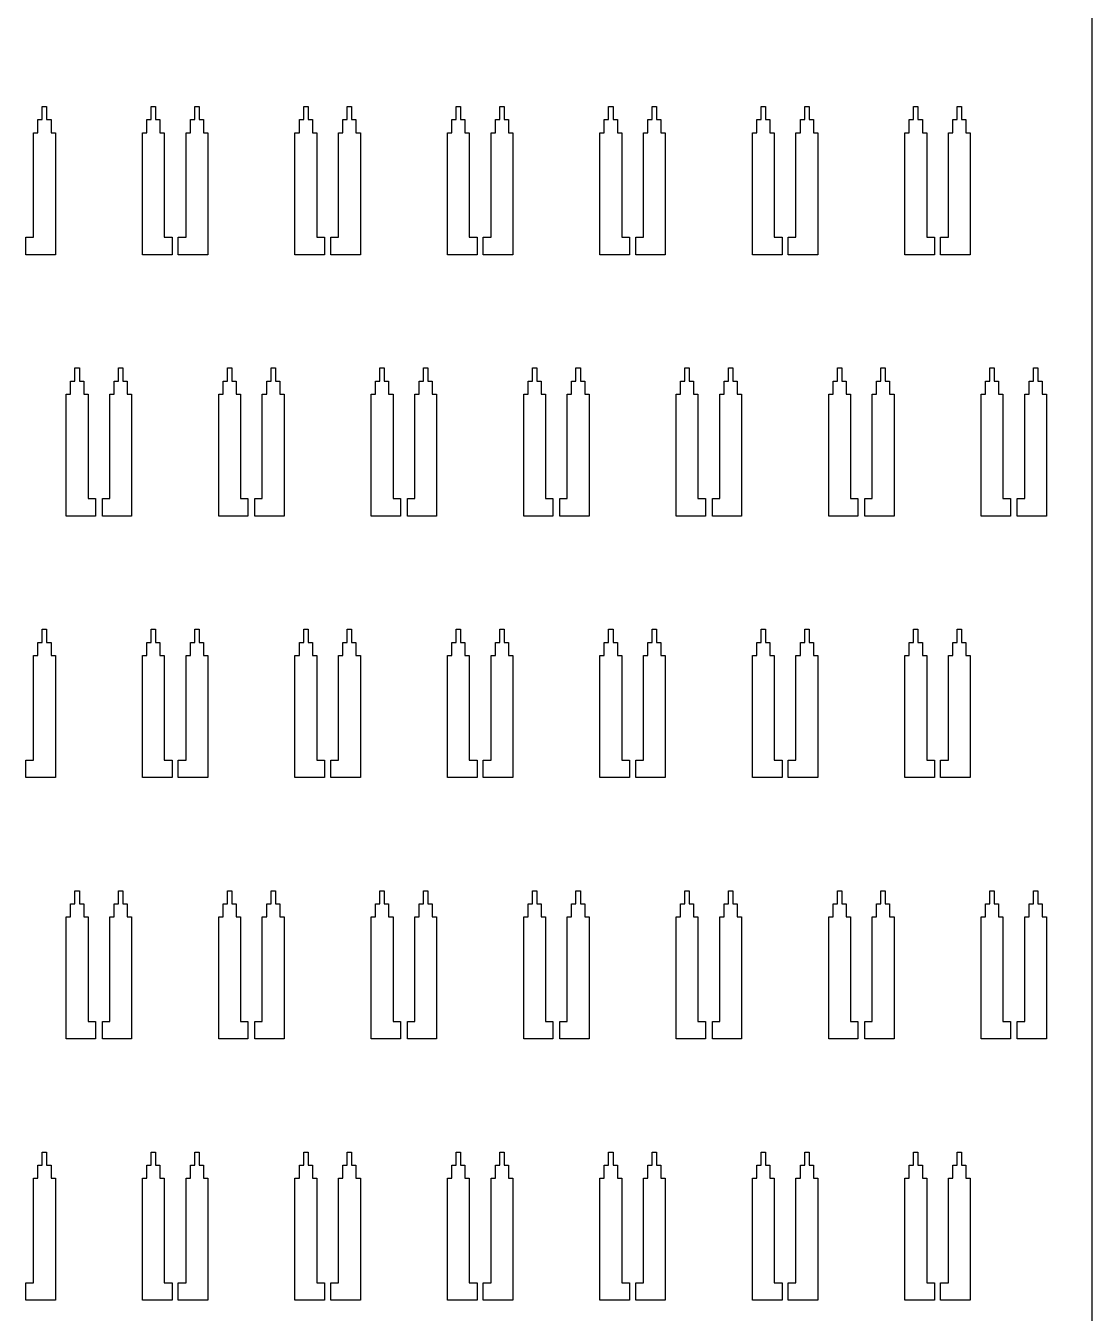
# Model space of a CAD drawing. Extents: x -38350 to 38650, y -35000 to 36000.
# Drawn here: x -19244.8 to -19000, y -23757 to -23461.5 of the extents above; entities that cross this region are included whole.
import ezdxf

# ---------------------------------------------------------------- set-up
doc = ezdxf.new("R2010")
doc.units = 0
doc.header["$MEASUREMENT"] = 0

msp = doc.modelspace()

# ---------------------------------------------------------------- linework, layer by layer
for p, q in [((-19000, -30000), (-19000, -17900)), ((-19241, -23483), (-19241, -23480)), ((-19241, -23480), (-19240, -23480)), ((-19240, -23480), (-19240, -23483)), ((-19216, -23483), (-19216, -23480)), ((-19216, -23480), (-19215, -23480)), ((-19215, -23480), (-19215, -23483)), ((-19206, -23483), (-19206, -23480)), ((-19206, -23480), (-19205, -23480)), ((-19205, -23480), (-19205, -23483)), ((-19181, -23483), (-19181, -23480)), ((-19181, -23480), (-19180, -23480)), ((-19180, -23480), (-19180, -23483)), ((-19171, -23483), (-19171, -23480)), ((-19171, -23480), (-19170, -23480)), ((-19170, -23480), (-19170, -23483)), ((-19146, -23483), (-19146, -23480)), ((-19146, -23480), (-19145, -23480)), ((-19145, -23480), (-19145, -23483)), ((-19136, -23483), (-19136, -23480)), ((-19136, -23480), (-19135, -23480)), ((-19135, -23480), (-19135, -23483)), ((-19111, -23483), (-19111, -23480)), ((-19111, -23480), (-19110, -23480)), ((-19110, -23480), (-19110, -23483)), ((-19101, -23483), (-19101, -23480)), ((-19101, -23480), (-19100, -23480)), ((-19100, -23480), (-19100, -23483)), ((-19076, -23483), (-19076, -23480)), ((-19076, -23480), (-19075, -23480)), ((-19075, -23480), (-19075, -23483)), ((-19066, -23483), (-19066, -23480)), ((-19066, -23480), (-19065, -23480)), ((-19065, -23480), (-19065, -23483)), ((-19041, -23483), (-19041, -23480)), ((-19041, -23480), (-19040, -23480)), ((-19040, -23480), (-19040, -23483)), ((-19031, -23483), (-19031, -23480)), ((-19031, -23480), (-19030, -23480)), ((-19030, -23480), (-19030, -23483)), ((-19242, -23486), (-19242, -23483)), ((-19242, -23483), (-19241, -23483)), ((-19240, -23483), (-19239, -23483)), ((-19239, -23483), (-19239, -23486)), ((-19217, -23486), (-19217, -23483)), ((-19217, -23483), (-19216, -23483)), ((-19215, -23483), (-19214, -23483)), ((-19214, -23483), (-19214, -23486)), ((-19207, -23486), (-19207, -23483)), ((-19207, -23483), (-19206, -23483)), ((-19205, -23483), (-19204, -23483)), ((-19204, -23483), (-19204, -23486)), ((-19182, -23486), (-19182, -23483)), ((-19182, -23483), (-19181, -23483)), ((-19180, -23483), (-19179, -23483)), ((-19179, -23483), (-19179, -23486)), ((-19172, -23486), (-19172, -23483)), ((-19172, -23483), (-19171, -23483)), ((-19170, -23483), (-19169, -23483)), ((-19169, -23483), (-19169, -23486)), ((-19147, -23486), (-19147, -23483)), ((-19147, -23483), (-19146, -23483)), ((-19145, -23483), (-19144, -23483)), ((-19144, -23483), (-19144, -23486)), ((-19137, -23486), (-19137, -23483)), ((-19137, -23483), (-19136, -23483)), ((-19135, -23483), (-19134, -23483)), ((-19134, -23483), (-19134, -23486)), ((-19112, -23486), (-19112, -23483)), ((-19112, -23483), (-19111, -23483)), ((-19110, -23483), (-19109, -23483)), ((-19109, -23483), (-19109, -23486)), ((-19102, -23486), (-19102, -23483)), ((-19102, -23483), (-19101, -23483)), ((-19100, -23483), (-19099, -23483)), ((-19099, -23483), (-19099, -23486)), ((-19077, -23486), (-19077, -23483)), ((-19077, -23483), (-19076, -23483)), ((-19075, -23483), (-19074, -23483)), ((-19074, -23483), (-19074, -23486)), ((-19067, -23486), (-19067, -23483)), ((-19067, -23483), (-19066, -23483)), ((-19065, -23483), (-19064, -23483)), ((-19064, -23483), (-19064, -23486)), ((-19042, -23486), (-19042, -23483)), ((-19042, -23483), (-19041, -23483)), ((-19040, -23483), (-19039, -23483)), ((-19039, -23483), (-19039, -23486)), ((-19032, -23486), (-19032, -23483)), ((-19032, -23483), (-19031, -23483)), ((-19030, -23483), (-19029, -23483)), ((-19029, -23483), (-19029, -23486)), ((-19243, -23510), (-19243, -23486)), ((-19243, -23486), (-19242, -23486)), ((-19239, -23486), (-19238, -23486)), ((-19238, -23486), (-19238, -23514)), ((-19218, -23514), (-19218, -23486)), ((-19218, -23486), (-19217, -23486)), ((-19214, -23486), (-19213, -23486)), ((-19213, -23486), (-19213, -23510)), ((-19208, -23510), (-19208, -23486)), ((-19208, -23486), (-19207, -23486)), ((-19204, -23486), (-19203, -23486)), ((-19203, -23486), (-19203, -23514)), ((-19183, -23514), (-19183, -23486)), ((-19183, -23486), (-19182, -23486)), ((-19179, -23486), (-19178, -23486)), ((-19178, -23486), (-19178, -23510)), ((-19173, -23510), (-19173, -23486)), ((-19173, -23486), (-19172, -23486)), ((-19169, -23486), (-19168, -23486)), ((-19168, -23486), (-19168, -23514)), ((-19148, -23514), (-19148, -23486)), ((-19148, -23486), (-19147, -23486)), ((-19144, -23486), (-19143, -23486)), ((-19143, -23486), (-19143, -23510)), ((-19138, -23510), (-19138, -23486)), ((-19138, -23486), (-19137, -23486)), ((-19134, -23486), (-19133, -23486)), ((-19133, -23486), (-19133, -23514)), ((-19113, -23514), (-19113, -23486)), ((-19113, -23486), (-19112, -23486)), ((-19109, -23486), (-19108, -23486)), ((-19108, -23486), (-19108, -23510)), ((-19103, -23510), (-19103, -23486)), ((-19103, -23486), (-19102, -23486)), ((-19099, -23486), (-19098, -23486)), ((-19098, -23486), (-19098, -23514)), ((-19078, -23514), (-19078, -23486)), ((-19078, -23486), (-19077, -23486)), ((-19074, -23486), (-19073, -23486)), ((-19073, -23486), (-19073, -23510)), ((-19068, -23510), (-19068, -23486)), ((-19068, -23486), (-19067, -23486)), ((-19064, -23486), (-19063, -23486)), ((-19063, -23486), (-19063, -23514)), ((-19043, -23514), (-19043, -23486)), ((-19043, -23486), (-19042, -23486)), ((-19039, -23486), (-19038, -23486)), ((-19038, -23486), (-19038, -23510)), ((-19033, -23510), (-19033, -23486)), ((-19033, -23486), (-19032, -23486)), ((-19029, -23486), (-19028, -23486)), ((-19028, -23486), (-19028, -23514)), ((-19244.8, -23514), (-19244.8, -23510)), ((-19244.8, -23510), (-19243, -23510)), ((-19213, -23510), (-19211.2, -23510)), ((-19211.2, -23510), (-19211.2, -23514)), ((-19209.8, -23514), (-19209.8, -23510)), ((-19209.8, -23510), (-19208, -23510)), ((-19178, -23510), (-19176.2, -23510)), ((-19176.2, -23510), (-19176.2, -23514)), ((-19174.8, -23514), (-19174.8, -23510)), ((-19174.8, -23510), (-19173, -23510)), ((-19143, -23510), (-19141.2, -23510)), ((-19141.2, -23510), (-19141.2, -23514)), ((-19139.8, -23514), (-19139.8, -23510)), ((-19139.8, -23510), (-19138, -23510)), ((-19108, -23510), (-19106.2, -23510)), ((-19106.2, -23510), (-19106.2, -23514)), ((-19104.8, -23514), (-19104.8, -23510)), ((-19104.8, -23510), (-19103, -23510)), ((-19073, -23510), (-19071.2, -23510)), ((-19071.2, -23510), (-19071.2, -23514)), ((-19069.8, -23514), (-19069.8, -23510)), ((-19069.8, -23510), (-19068, -23510)), ((-19038, -23510), (-19036.2, -23510)), ((-19036.2, -23510), (-19036.2, -23514)), ((-19034.8, -23514), (-19034.8, -23510)), ((-19034.8, -23510), (-19033, -23510)), ((-19238, -23514), (-19244.8, -23514)), ((-19211.2, -23514), (-19218, -23514)), ((-19203, -23514), (-19209.8, -23514)), ((-19176.2, -23514), (-19183, -23514)), ((-19168, -23514), (-19174.8, -23514)), ((-19141.2, -23514), (-19148, -23514)), ((-19133, -23514), (-19139.8, -23514)), ((-19106.2, -23514), (-19113, -23514)), ((-19098, -23514), (-19104.8, -23514)), ((-19071.2, -23514), (-19078, -23514)), ((-19063, -23514), (-19069.8, -23514)), ((-19036.2, -23514), (-19043, -23514)), ((-19028, -23514), (-19034.8, -23514)), ((-19233.5, -23543), (-19233.5, -23540)), ((-19233.5, -23540), (-19232.5, -23540)), ((-19232.5, -23540), (-19232.5, -23543)), ((-19223.5, -23543), (-19223.5, -23540)), ((-19223.5, -23540), (-19222.5, -23540)), ((-19222.5, -23540), (-19222.5, -23543)), ((-19198.5, -23543), (-19198.5, -23540)), ((-19198.5, -23540), (-19197.5, -23540)), ((-19197.5, -23540), (-19197.5, -23543)), ((-19188.5, -23543), (-19188.5, -23540)), ((-19188.5, -23540), (-19187.5, -23540)), ((-19187.5, -23540), (-19187.5, -23543)), ((-19163.5, -23543), (-19163.5, -23540)), ((-19163.5, -23540), (-19162.5, -23540)), ((-19162.5, -23540), (-19162.5, -23543)), ((-19153.5, -23543), (-19153.5, -23540)), ((-19153.5, -23540), (-19152.5, -23540)), ((-19152.5, -23540), (-19152.5, -23543)), ((-19128.5, -23543), (-19128.5, -23540)), ((-19128.5, -23540), (-19127.5, -23540)), ((-19127.5, -23540), (-19127.5, -23543)), ((-19118.5, -23543), (-19118.5, -23540)), ((-19118.5, -23540), (-19117.5, -23540)), ((-19117.5, -23540), (-19117.5, -23543)), ((-19093.5, -23543), (-19093.5, -23540)), ((-19093.5, -23540), (-19092.5, -23540)), ((-19092.5, -23540), (-19092.5, -23543)), ((-19083.5, -23543), (-19083.5, -23540)), ((-19083.5, -23540), (-19082.5, -23540)), ((-19082.5, -23540), (-19082.5, -23543)), ((-19058.5, -23543), (-19058.5, -23540)), ((-19058.5, -23540), (-19057.5, -23540)), ((-19057.5, -23540), (-19057.5, -23543)), ((-19048.5, -23543), (-19048.5, -23540)), ((-19048.5, -23540), (-19047.5, -23540)), ((-19047.5, -23540), (-19047.5, -23543)), ((-19023.5, -23543), (-19023.5, -23540)), ((-19023.5, -23540), (-19022.5, -23540)), ((-19022.5, -23540), (-19022.5, -23543)), ((-19013.5, -23543), (-19013.5, -23540)), ((-19013.5, -23540), (-19012.5, -23540)), ((-19012.5, -23540), (-19012.5, -23543)), ((-19234.5, -23546), (-19234.5, -23543)), ((-19234.5, -23543), (-19233.5, -23543)), ((-19232.5, -23543), (-19231.5, -23543)), ((-19231.5, -23543), (-19231.5, -23546)), ((-19224.5, -23546), (-19224.5, -23543)), ((-19224.5, -23543), (-19223.5, -23543)), ((-19222.5, -23543), (-19221.5, -23543)), ((-19221.5, -23543), (-19221.5, -23546)), ((-19199.5, -23546), (-19199.5, -23543)), ((-19199.5, -23543), (-19198.5, -23543)), ((-19197.5, -23543), (-19196.5, -23543)), ((-19196.5, -23543), (-19196.5, -23546)), ((-19189.5, -23546), (-19189.5, -23543)), ((-19189.5, -23543), (-19188.5, -23543)), ((-19187.5, -23543), (-19186.5, -23543)), ((-19186.5, -23543), (-19186.5, -23546)), ((-19164.5, -23546), (-19164.5, -23543)), ((-19164.5, -23543), (-19163.5, -23543)), ((-19162.5, -23543), (-19161.5, -23543)), ((-19161.5, -23543), (-19161.5, -23546)), ((-19154.5, -23546), (-19154.5, -23543)), ((-19154.5, -23543), (-19153.5, -23543)), ((-19152.5, -23543), (-19151.5, -23543)), ((-19151.5, -23543), (-19151.5, -23546)), ((-19129.5, -23546), (-19129.5, -23543)), ((-19129.5, -23543), (-19128.5, -23543)), ((-19127.5, -23543), (-19126.5, -23543)), ((-19126.5, -23543), (-19126.5, -23546)), ((-19119.5, -23546), (-19119.5, -23543)), ((-19119.5, -23543), (-19118.5, -23543)), ((-19117.5, -23543), (-19116.5, -23543)), ((-19116.5, -23543), (-19116.5, -23546)), ((-19094.5, -23546), (-19094.5, -23543)), ((-19094.5, -23543), (-19093.5, -23543)), ((-19092.5, -23543), (-19091.5, -23543)), ((-19091.5, -23543), (-19091.5, -23546)), ((-19084.5, -23546), (-19084.5, -23543)), ((-19084.5, -23543), (-19083.5, -23543)), ((-19082.5, -23543), (-19081.5, -23543)), ((-19081.5, -23543), (-19081.5, -23546)), ((-19059.5, -23546), (-19059.5, -23543)), ((-19059.5, -23543), (-19058.5, -23543)), ((-19057.5, -23543), (-19056.5, -23543)), ((-19056.5, -23543), (-19056.5, -23546)), ((-19049.5, -23546), (-19049.5, -23543)), ((-19049.5, -23543), (-19048.5, -23543)), ((-19047.5, -23543), (-19046.5, -23543)), ((-19046.5, -23543), (-19046.5, -23546)), ((-19024.5, -23546), (-19024.5, -23543)), ((-19024.5, -23543), (-19023.5, -23543)), ((-19022.5, -23543), (-19021.5, -23543)), ((-19021.5, -23543), (-19021.5, -23546)), ((-19014.5, -23546), (-19014.5, -23543)), ((-19014.5, -23543), (-19013.5, -23543)), ((-19012.5, -23543), (-19011.5, -23543)), ((-19011.5, -23543), (-19011.5, -23546)), ((-19235.5, -23574), (-19235.5, -23546)), ((-19235.5, -23546), (-19234.5, -23546)), ((-19231.5, -23546), (-19230.5, -23546)), ((-19230.5, -23546), (-19230.5, -23570)), ((-19225.5, -23570), (-19225.5, -23546)), ((-19225.5, -23546), (-19224.5, -23546)), ((-19221.5, -23546), (-19220.5, -23546)), ((-19220.5, -23546), (-19220.5, -23574)), ((-19200.5, -23574), (-19200.5, -23546)), ((-19200.5, -23546), (-19199.5, -23546)), ((-19196.5, -23546), (-19195.5, -23546)), ((-19195.5, -23546), (-19195.5, -23570)), ((-19190.5, -23570), (-19190.5, -23546)), ((-19190.5, -23546), (-19189.5, -23546)), ((-19186.5, -23546), (-19185.5, -23546)), ((-19185.5, -23546), (-19185.5, -23574)), ((-19165.5, -23574), (-19165.5, -23546)), ((-19165.5, -23546), (-19164.5, -23546)), ((-19161.5, -23546), (-19160.5, -23546)), ((-19160.5, -23546), (-19160.5, -23570)), ((-19155.5, -23570), (-19155.5, -23546)), ((-19155.5, -23546), (-19154.5, -23546)), ((-19151.5, -23546), (-19150.5, -23546)), ((-19150.5, -23546), (-19150.5, -23574)), ((-19130.5, -23574), (-19130.5, -23546)), ((-19130.5, -23546), (-19129.5, -23546)), ((-19126.5, -23546), (-19125.5, -23546)), ((-19125.5, -23546), (-19125.5, -23570)), ((-19120.5, -23570), (-19120.5, -23546)), ((-19120.5, -23546), (-19119.5, -23546)), ((-19116.5, -23546), (-19115.5, -23546)), ((-19115.5, -23546), (-19115.5, -23574)), ((-19095.5, -23574), (-19095.5, -23546)), ((-19095.5, -23546), (-19094.5, -23546)), ((-19091.5, -23546), (-19090.5, -23546)), ((-19090.5, -23546), (-19090.5, -23570)), ((-19085.5, -23570), (-19085.5, -23546)), ((-19085.5, -23546), (-19084.5, -23546)), ((-19081.5, -23546), (-19080.5, -23546)), ((-19080.5, -23546), (-19080.5, -23574)), ((-19060.5, -23574), (-19060.5, -23546)), ((-19060.5, -23546), (-19059.5, -23546)), ((-19056.5, -23546), (-19055.5, -23546)), ((-19055.5, -23546), (-19055.5, -23570)), ((-19050.5, -23570), (-19050.5, -23546)), ((-19050.5, -23546), (-19049.5, -23546)), ((-19046.5, -23546), (-19045.5, -23546)), ((-19045.5, -23546), (-19045.5, -23574)), ((-19025.5, -23574), (-19025.5, -23546)), ((-19025.5, -23546), (-19024.5, -23546)), ((-19021.5, -23546), (-19020.5, -23546)), ((-19020.5, -23546), (-19020.5, -23570)), ((-19015.5, -23570), (-19015.5, -23546)), ((-19015.5, -23546), (-19014.5, -23546)), ((-19011.5, -23546), (-19010.5, -23546)), ((-19010.5, -23546), (-19010.5, -23574)), ((-19230.5, -23570), (-19228.8, -23570)), ((-19228.8, -23570), (-19228.8, -23574)), ((-19227.2, -23574), (-19227.2, -23570)), ((-19227.2, -23570), (-19225.5, -23570)), ((-19195.5, -23570), (-19193.8, -23570)), ((-19193.8, -23570), (-19193.8, -23574)), ((-19192.2, -23574), (-19192.2, -23570)), ((-19192.2, -23570), (-19190.5, -23570)), ((-19160.5, -23570), (-19158.8, -23570)), ((-19158.8, -23570), (-19158.8, -23574)), ((-19157.2, -23574), (-19157.2, -23570)), ((-19157.2, -23570), (-19155.5, -23570)), ((-19125.5, -23570), (-19123.8, -23570)), ((-19123.8, -23570), (-19123.8, -23574)), ((-19122.2, -23574), (-19122.2, -23570)), ((-19122.2, -23570), (-19120.5, -23570)), ((-19090.5, -23570), (-19088.8, -23570)), ((-19088.8, -23570), (-19088.8, -23574)), ((-19087.2, -23574), (-19087.2, -23570)), ((-19087.2, -23570), (-19085.5, -23570)), ((-19055.5, -23570), (-19053.8, -23570)), ((-19053.8, -23570), (-19053.8, -23574)), ((-19052.2, -23574), (-19052.2, -23570)), ((-19052.2, -23570), (-19050.5, -23570)), ((-19020.5, -23570), (-19018.8, -23570)), ((-19018.8, -23570), (-19018.8, -23574)), ((-19017.2, -23574), (-19017.2, -23570)), ((-19017.2, -23570), (-19015.5, -23570)), ((-19228.8, -23574), (-19235.5, -23574)), ((-19220.5, -23574), (-19227.2, -23574)), ((-19193.8, -23574), (-19200.5, -23574)), ((-19185.5, -23574), (-19192.2, -23574)), ((-19158.8, -23574), (-19165.5, -23574)), ((-19150.5, -23574), (-19157.2, -23574)), ((-19123.8, -23574), (-19130.5, -23574)), ((-19115.5, -23574), (-19122.2, -23574)), ((-19088.8, -23574), (-19095.5, -23574)), ((-19080.5, -23574), (-19087.2, -23574)), ((-19053.8, -23574), (-19060.5, -23574)), ((-19045.5, -23574), (-19052.2, -23574)), ((-19018.8, -23574), (-19025.5, -23574)), ((-19010.5, -23574), (-19017.2, -23574)), ((-19241, -23603), (-19241, -23600)), ((-19241, -23600), (-19240, -23600)), ((-19240, -23600), (-19240, -23603)), ((-19216, -23603), (-19216, -23600)), ((-19216, -23600), (-19215, -23600)), ((-19215, -23600), (-19215, -23603)), ((-19206, -23603), (-19206, -23600)), ((-19206, -23600), (-19205, -23600)), ((-19205, -23600), (-19205, -23603)), ((-19181, -23603), (-19181, -23600)), ((-19181, -23600), (-19180, -23600)), ((-19180, -23600), (-19180, -23603)), ((-19171, -23603), (-19171, -23600)), ((-19171, -23600), (-19170, -23600)), ((-19170, -23600), (-19170, -23603)), ((-19146, -23603), (-19146, -23600)), ((-19146, -23600), (-19145, -23600)), ((-19145, -23600), (-19145, -23603)), ((-19136, -23603), (-19136, -23600)), ((-19136, -23600), (-19135, -23600)), ((-19135, -23600), (-19135, -23603)), ((-19111, -23603), (-19111, -23600)), ((-19111, -23600), (-19110, -23600)), ((-19110, -23600), (-19110, -23603)), ((-19101, -23603), (-19101, -23600)), ((-19101, -23600), (-19100, -23600)), ((-19100, -23600), (-19100, -23603)), ((-19076, -23603), (-19076, -23600)), ((-19076, -23600), (-19075, -23600)), ((-19075, -23600), (-19075, -23603)), ((-19066, -23603), (-19066, -23600)), ((-19066, -23600), (-19065, -23600)), ((-19065, -23600), (-19065, -23603)), ((-19041, -23603), (-19041, -23600)), ((-19041, -23600), (-19040, -23600)), ((-19040, -23600), (-19040, -23603)), ((-19031, -23603), (-19031, -23600)), ((-19031, -23600), (-19030, -23600)), ((-19030, -23600), (-19030, -23603)), ((-19242, -23606), (-19242, -23603)), ((-19242, -23603), (-19241, -23603)), ((-19240, -23603), (-19239, -23603)), ((-19239, -23603), (-19239, -23606)), ((-19217, -23606), (-19217, -23603)), ((-19217, -23603), (-19216, -23603)), ((-19215, -23603), (-19214, -23603)), ((-19214, -23603), (-19214, -23606)), ((-19207, -23606), (-19207, -23603)), ((-19207, -23603), (-19206, -23603)), ((-19205, -23603), (-19204, -23603)), ((-19204, -23603), (-19204, -23606)), ((-19182, -23606), (-19182, -23603)), ((-19182, -23603), (-19181, -23603)), ((-19180, -23603), (-19179, -23603)), ((-19179, -23603), (-19179, -23606)), ((-19172, -23606), (-19172, -23603)), ((-19172, -23603), (-19171, -23603)), ((-19170, -23603), (-19169, -23603)), ((-19169, -23603), (-19169, -23606)), ((-19147, -23606), (-19147, -23603)), ((-19147, -23603), (-19146, -23603)), ((-19145, -23603), (-19144, -23603)), ((-19144, -23603), (-19144, -23606)), ((-19137, -23606), (-19137, -23603)), ((-19137, -23603), (-19136, -23603)), ((-19135, -23603), (-19134, -23603)), ((-19134, -23603), (-19134, -23606)), ((-19112, -23606), (-19112, -23603)), ((-19112, -23603), (-19111, -23603)), ((-19110, -23603), (-19109, -23603)), ((-19109, -23603), (-19109, -23606)), ((-19102, -23606), (-19102, -23603)), ((-19102, -23603), (-19101, -23603)), ((-19100, -23603), (-19099, -23603)), ((-19099, -23603), (-19099, -23606)), ((-19077, -23606), (-19077, -23603)), ((-19077, -23603), (-19076, -23603)), ((-19075, -23603), (-19074, -23603)), ((-19074, -23603), (-19074, -23606)), ((-19067, -23606), (-19067, -23603)), ((-19067, -23603), (-19066, -23603)), ((-19065, -23603), (-19064, -23603)), ((-19064, -23603), (-19064, -23606)), ((-19042, -23606), (-19042, -23603)), ((-19042, -23603), (-19041, -23603)), ((-19040, -23603), (-19039, -23603)), ((-19039, -23603), (-19039, -23606)), ((-19032, -23606), (-19032, -23603)), ((-19032, -23603), (-19031, -23603)), ((-19030, -23603), (-19029, -23603)), ((-19029, -23603), (-19029, -23606)), ((-19243, -23630), (-19243, -23606)), ((-19243, -23606), (-19242, -23606)), ((-19239, -23606), (-19238, -23606)), ((-19238, -23606), (-19238, -23634)), ((-19218, -23634), (-19218, -23606)), ((-19218, -23606), (-19217, -23606)), ((-19214, -23606), (-19213, -23606)), ((-19213, -23606), (-19213, -23630)), ((-19208, -23630), (-19208, -23606)), ((-19208, -23606), (-19207, -23606)), ((-19204, -23606), (-19203, -23606)), ((-19203, -23606), (-19203, -23634)), ((-19183, -23634), (-19183, -23606)), ((-19183, -23606), (-19182, -23606)), ((-19179, -23606), (-19178, -23606)), ((-19178, -23606), (-19178, -23630)), ((-19173, -23630), (-19173, -23606)), ((-19173, -23606), (-19172, -23606)), ((-19169, -23606), (-19168, -23606)), ((-19168, -23606), (-19168, -23634)), ((-19148, -23634), (-19148, -23606)), ((-19148, -23606), (-19147, -23606)), ((-19144, -23606), (-19143, -23606)), ((-19143, -23606), (-19143, -23630)), ((-19138, -23630), (-19138, -23606)), ((-19138, -23606), (-19137, -23606)), ((-19134, -23606), (-19133, -23606)), ((-19133, -23606), (-19133, -23634)), ((-19113, -23634), (-19113, -23606)), ((-19113, -23606), (-19112, -23606)), ((-19109, -23606), (-19108, -23606)), ((-19108, -23606), (-19108, -23630)), ((-19103, -23630), (-19103, -23606)), ((-19103, -23606), (-19102, -23606)), ((-19099, -23606), (-19098, -23606)), ((-19098, -23606), (-19098, -23634)), ((-19078, -23634), (-19078, -23606)), ((-19078, -23606), (-19077, -23606)), ((-19074, -23606), (-19073, -23606)), ((-19073, -23606), (-19073, -23630)), ((-19068, -23630), (-19068, -23606)), ((-19068, -23606), (-19067, -23606)), ((-19064, -23606), (-19063, -23606)), ((-19063, -23606), (-19063, -23634)), ((-19043, -23634), (-19043, -23606)), ((-19043, -23606), (-19042, -23606)), ((-19039, -23606), (-19038, -23606)), ((-19038, -23606), (-19038, -23630)), ((-19033, -23630), (-19033, -23606)), ((-19033, -23606), (-19032, -23606)), ((-19029, -23606), (-19028, -23606)), ((-19028, -23606), (-19028, -23634)), ((-19244.8, -23634), (-19244.8, -23630)), ((-19244.8, -23630), (-19243, -23630)), ((-19213, -23630), (-19211.2, -23630)), ((-19211.2, -23630), (-19211.2, -23634)), ((-19209.8, -23634), (-19209.8, -23630)), ((-19209.8, -23630), (-19208, -23630)), ((-19178, -23630), (-19176.2, -23630)), ((-19176.2, -23630), (-19176.2, -23634)), ((-19174.8, -23634), (-19174.8, -23630)), ((-19174.8, -23630), (-19173, -23630)), ((-19143, -23630), (-19141.2, -23630)), ((-19141.2, -23630), (-19141.2, -23634)), ((-19139.8, -23634), (-19139.8, -23630)), ((-19139.8, -23630), (-19138, -23630)), ((-19108, -23630), (-19106.2, -23630)), ((-19106.2, -23630), (-19106.2, -23634)), ((-19104.8, -23634), (-19104.8, -23630)), ((-19104.8, -23630), (-19103, -23630)), ((-19073, -23630), (-19071.2, -23630)), ((-19071.2, -23630), (-19071.2, -23634)), ((-19069.8, -23634), (-19069.8, -23630)), ((-19069.8, -23630), (-19068, -23630)), ((-19038, -23630), (-19036.2, -23630)), ((-19036.2, -23630), (-19036.2, -23634)), ((-19034.8, -23634), (-19034.8, -23630)), ((-19034.8, -23630), (-19033, -23630)), ((-19238, -23634), (-19244.8, -23634)), ((-19211.2, -23634), (-19218, -23634)), ((-19203, -23634), (-19209.8, -23634)), ((-19176.2, -23634), (-19183, -23634)), ((-19168, -23634), (-19174.8, -23634)), ((-19141.2, -23634), (-19148, -23634)), ((-19133, -23634), (-19139.8, -23634)), ((-19106.2, -23634), (-19113, -23634)), ((-19098, -23634), (-19104.8, -23634)), ((-19071.2, -23634), (-19078, -23634)), ((-19063, -23634), (-19069.8, -23634)), ((-19036.2, -23634), (-19043, -23634)), ((-19028, -23634), (-19034.8, -23634)), ((-19233.5, -23663), (-19233.5, -23660)), ((-19233.5, -23660), (-19232.5, -23660)), ((-19232.5, -23660), (-19232.5, -23663)), ((-19223.5, -23663), (-19223.5, -23660)), ((-19223.5, -23660), (-19222.5, -23660)), ((-19222.5, -23660), (-19222.5, -23663)), ((-19198.5, -23663), (-19198.5, -23660)), ((-19198.5, -23660), (-19197.5, -23660)), ((-19197.5, -23660), (-19197.5, -23663)), ((-19188.5, -23663), (-19188.5, -23660)), ((-19188.5, -23660), (-19187.5, -23660)), ((-19187.5, -23660), (-19187.5, -23663)), ((-19163.5, -23663), (-19163.5, -23660)), ((-19163.5, -23660), (-19162.5, -23660)), ((-19162.5, -23660), (-19162.5, -23663)), ((-19153.5, -23663), (-19153.5, -23660)), ((-19153.5, -23660), (-19152.5, -23660)), ((-19152.5, -23660), (-19152.5, -23663)), ((-19128.5, -23663), (-19128.5, -23660)), ((-19128.5, -23660), (-19127.5, -23660)), ((-19127.5, -23660), (-19127.5, -23663)), ((-19118.5, -23663), (-19118.5, -23660)), ((-19118.5, -23660), (-19117.5, -23660)), ((-19117.5, -23660), (-19117.5, -23663)), ((-19093.5, -23663), (-19093.5, -23660)), ((-19093.5, -23660), (-19092.5, -23660)), ((-19092.5, -23660), (-19092.5, -23663)), ((-19083.5, -23663), (-19083.5, -23660)), ((-19083.5, -23660), (-19082.5, -23660)), ((-19082.5, -23660), (-19082.5, -23663)), ((-19058.5, -23663), (-19058.5, -23660)), ((-19058.5, -23660), (-19057.5, -23660)), ((-19057.5, -23660), (-19057.5, -23663)), ((-19048.5, -23663), (-19048.5, -23660)), ((-19048.5, -23660), (-19047.5, -23660)), ((-19047.5, -23660), (-19047.5, -23663)), ((-19023.5, -23663), (-19023.5, -23660)), ((-19023.5, -23660), (-19022.5, -23660)), ((-19022.5, -23660), (-19022.5, -23663)), ((-19013.5, -23663), (-19013.5, -23660)), ((-19013.5, -23660), (-19012.5, -23660)), ((-19012.5, -23660), (-19012.5, -23663)), ((-19234.5, -23666), (-19234.5, -23663)), ((-19234.5, -23663), (-19233.5, -23663)), ((-19232.5, -23663), (-19231.5, -23663)), ((-19231.5, -23663), (-19231.5, -23666)), ((-19224.5, -23666), (-19224.5, -23663)), ((-19224.5, -23663), (-19223.5, -23663)), ((-19222.5, -23663), (-19221.5, -23663)), ((-19221.5, -23663), (-19221.5, -23666)), ((-19199.5, -23666), (-19199.5, -23663)), ((-19199.5, -23663), (-19198.5, -23663)), ((-19197.5, -23663), (-19196.5, -23663)), ((-19196.5, -23663), (-19196.5, -23666)), ((-19189.5, -23666), (-19189.5, -23663)), ((-19189.5, -23663), (-19188.5, -23663)), ((-19187.5, -23663), (-19186.5, -23663)), ((-19186.5, -23663), (-19186.5, -23666)), ((-19164.5, -23666), (-19164.5, -23663)), ((-19164.5, -23663), (-19163.5, -23663)), ((-19162.5, -23663), (-19161.5, -23663)), ((-19161.5, -23663), (-19161.5, -23666)), ((-19154.5, -23666), (-19154.5, -23663)), ((-19154.5, -23663), (-19153.5, -23663)), ((-19152.5, -23663), (-19151.5, -23663)), ((-19151.5, -23663), (-19151.5, -23666)), ((-19129.5, -23666), (-19129.5, -23663)), ((-19129.5, -23663), (-19128.5, -23663)), ((-19127.5, -23663), (-19126.5, -23663)), ((-19126.5, -23663), (-19126.5, -23666)), ((-19119.5, -23666), (-19119.5, -23663)), ((-19119.5, -23663), (-19118.5, -23663)), ((-19117.5, -23663), (-19116.5, -23663)), ((-19116.5, -23663), (-19116.5, -23666)), ((-19094.5, -23666), (-19094.5, -23663)), ((-19094.5, -23663), (-19093.5, -23663)), ((-19092.5, -23663), (-19091.5, -23663)), ((-19091.5, -23663), (-19091.5, -23666)), ((-19084.5, -23666), (-19084.5, -23663)), ((-19084.5, -23663), (-19083.5, -23663)), ((-19082.5, -23663), (-19081.5, -23663)), ((-19081.5, -23663), (-19081.5, -23666)), ((-19059.5, -23666), (-19059.5, -23663)), ((-19059.5, -23663), (-19058.5, -23663)), ((-19057.5, -23663), (-19056.5, -23663)), ((-19056.5, -23663), (-19056.5, -23666)), ((-19049.5, -23666), (-19049.5, -23663)), ((-19049.5, -23663), (-19048.5, -23663)), ((-19047.5, -23663), (-19046.5, -23663)), ((-19046.5, -23663), (-19046.5, -23666)), ((-19024.5, -23666), (-19024.5, -23663)), ((-19024.5, -23663), (-19023.5, -23663)), ((-19022.5, -23663), (-19021.5, -23663)), ((-19021.5, -23663), (-19021.5, -23666)), ((-19014.5, -23666), (-19014.5, -23663)), ((-19014.5, -23663), (-19013.5, -23663)), ((-19012.5, -23663), (-19011.5, -23663)), ((-19011.5, -23663), (-19011.5, -23666)), ((-19235.5, -23694), (-19235.5, -23666)), ((-19235.5, -23666), (-19234.5, -23666)), ((-19231.5, -23666), (-19230.5, -23666)), ((-19230.5, -23666), (-19230.5, -23690)), ((-19225.5, -23690), (-19225.5, -23666)), ((-19225.5, -23666), (-19224.5, -23666)), ((-19221.5, -23666), (-19220.5, -23666)), ((-19220.5, -23666), (-19220.5, -23694)), ((-19200.5, -23694), (-19200.5, -23666)), ((-19200.5, -23666), (-19199.5, -23666)), ((-19196.5, -23666), (-19195.5, -23666)), ((-19195.5, -23666), (-19195.5, -23690)), ((-19190.5, -23690), (-19190.5, -23666)), ((-19190.5, -23666), (-19189.5, -23666)), ((-19186.5, -23666), (-19185.5, -23666)), ((-19185.5, -23666), (-19185.5, -23694)), ((-19165.5, -23694), (-19165.5, -23666)), ((-19165.5, -23666), (-19164.5, -23666)), ((-19161.5, -23666), (-19160.5, -23666)), ((-19160.5, -23666), (-19160.5, -23690)), ((-19155.5, -23690), (-19155.5, -23666)), ((-19155.5, -23666), (-19154.5, -23666)), ((-19151.5, -23666), (-19150.5, -23666)), ((-19150.5, -23666), (-19150.5, -23694)), ((-19130.5, -23694), (-19130.5, -23666)), ((-19130.5, -23666), (-19129.5, -23666)), ((-19126.5, -23666), (-19125.5, -23666)), ((-19125.5, -23666), (-19125.5, -23690)), ((-19120.5, -23690), (-19120.5, -23666)), ((-19120.5, -23666), (-19119.5, -23666)), ((-19116.5, -23666), (-19115.5, -23666)), ((-19115.5, -23666), (-19115.5, -23694)), ((-19095.5, -23694), (-19095.5, -23666)), ((-19095.5, -23666), (-19094.5, -23666)), ((-19091.5, -23666), (-19090.5, -23666)), ((-19090.5, -23666), (-19090.5, -23690)), ((-19085.5, -23690), (-19085.5, -23666)), ((-19085.5, -23666), (-19084.5, -23666)), ((-19081.5, -23666), (-19080.5, -23666)), ((-19080.5, -23666), (-19080.5, -23694)), ((-19060.5, -23694), (-19060.5, -23666)), ((-19060.5, -23666), (-19059.5, -23666)), ((-19056.5, -23666), (-19055.5, -23666)), ((-19055.5, -23666), (-19055.5, -23690)), ((-19050.5, -23690), (-19050.5, -23666)), ((-19050.5, -23666), (-19049.5, -23666)), ((-19046.5, -23666), (-19045.5, -23666)), ((-19045.5, -23666), (-19045.5, -23694)), ((-19025.5, -23694), (-19025.5, -23666)), ((-19025.5, -23666), (-19024.5, -23666)), ((-19021.5, -23666), (-19020.5, -23666)), ((-19020.5, -23666), (-19020.5, -23690)), ((-19015.5, -23690), (-19015.5, -23666)), ((-19015.5, -23666), (-19014.5, -23666)), ((-19011.5, -23666), (-19010.5, -23666)), ((-19010.5, -23666), (-19010.5, -23694)), ((-19230.5, -23690), (-19228.8, -23690)), ((-19228.8, -23690), (-19228.8, -23694)), ((-19227.2, -23694), (-19227.2, -23690)), ((-19227.2, -23690), (-19225.5, -23690)), ((-19195.5, -23690), (-19193.8, -23690)), ((-19193.8, -23690), (-19193.8, -23694)), ((-19192.2, -23694), (-19192.2, -23690)), ((-19192.2, -23690), (-19190.5, -23690)), ((-19160.5, -23690), (-19158.8, -23690)), ((-19158.8, -23690), (-19158.8, -23694)), ((-19157.2, -23694), (-19157.2, -23690)), ((-19157.2, -23690), (-19155.5, -23690)), ((-19125.5, -23690), (-19123.8, -23690)), ((-19123.8, -23690), (-19123.8, -23694)), ((-19122.2, -23694), (-19122.2, -23690)), ((-19122.2, -23690), (-19120.5, -23690)), ((-19090.5, -23690), (-19088.8, -23690)), ((-19088.8, -23690), (-19088.8, -23694)), ((-19087.2, -23694), (-19087.2, -23690)), ((-19087.2, -23690), (-19085.5, -23690)), ((-19055.5, -23690), (-19053.8, -23690)), ((-19053.8, -23690), (-19053.8, -23694)), ((-19052.2, -23694), (-19052.2, -23690)), ((-19052.2, -23690), (-19050.5, -23690)), ((-19020.5, -23690), (-19018.8, -23690)), ((-19018.8, -23690), (-19018.8, -23694)), ((-19017.2, -23694), (-19017.2, -23690)), ((-19017.2, -23690), (-19015.5, -23690)), ((-19228.8, -23694), (-19235.5, -23694)), ((-19220.5, -23694), (-19227.2, -23694)), ((-19193.8, -23694), (-19200.5, -23694)), ((-19185.5, -23694), (-19192.2, -23694)), ((-19158.8, -23694), (-19165.5, -23694)), ((-19150.5, -23694), (-19157.2, -23694)), ((-19123.8, -23694), (-19130.5, -23694)), ((-19115.5, -23694), (-19122.2, -23694)), ((-19088.8, -23694), (-19095.5, -23694)), ((-19080.5, -23694), (-19087.2, -23694)), ((-19053.8, -23694), (-19060.5, -23694)), ((-19045.5, -23694), (-19052.2, -23694)), ((-19018.8, -23694), (-19025.5, -23694)), ((-19010.5, -23694), (-19017.2, -23694)), ((-19241, -23723), (-19241, -23720)), ((-19241, -23720), (-19240, -23720)), ((-19240, -23720), (-19240, -23723)), ((-19216, -23723), (-19216, -23720)), ((-19216, -23720), (-19215, -23720)), ((-19215, -23720), (-19215, -23723)), ((-19206, -23723), (-19206, -23720)), ((-19206, -23720), (-19205, -23720)), ((-19205, -23720), (-19205, -23723)), ((-19181, -23723), (-19181, -23720)), ((-19181, -23720), (-19180, -23720)), ((-19180, -23720), (-19180, -23723)), ((-19171, -23723), (-19171, -23720)), ((-19171, -23720), (-19170, -23720)), ((-19170, -23720), (-19170, -23723)), ((-19146, -23723), (-19146, -23720)), ((-19146, -23720), (-19145, -23720)), ((-19145, -23720), (-19145, -23723)), ((-19136, -23723), (-19136, -23720)), ((-19136, -23720), (-19135, -23720)), ((-19135, -23720), (-19135, -23723)), ((-19111, -23723), (-19111, -23720)), ((-19111, -23720), (-19110, -23720)), ((-19110, -23720), (-19110, -23723)), ((-19101, -23723), (-19101, -23720)), ((-19101, -23720), (-19100, -23720)), ((-19100, -23720), (-19100, -23723)), ((-19076, -23723), (-19076, -23720)), ((-19076, -23720), (-19075, -23720)), ((-19075, -23720), (-19075, -23723)), ((-19066, -23723), (-19066, -23720)), ((-19066, -23720), (-19065, -23720)), ((-19065, -23720), (-19065, -23723)), ((-19041, -23723), (-19041, -23720)), ((-19041, -23720), (-19040, -23720)), ((-19040, -23720), (-19040, -23723)), ((-19031, -23723), (-19031, -23720)), ((-19031, -23720), (-19030, -23720)), ((-19030, -23720), (-19030, -23723)), ((-19242, -23726), (-19242, -23723)), ((-19242, -23723), (-19241, -23723)), ((-19240, -23723), (-19239, -23723)), ((-19239, -23723), (-19239, -23726)), ((-19217, -23726), (-19217, -23723)), ((-19217, -23723), (-19216, -23723)), ((-19215, -23723), (-19214, -23723)), ((-19214, -23723), (-19214, -23726)), ((-19207, -23726), (-19207, -23723)), ((-19207, -23723), (-19206, -23723)), ((-19205, -23723), (-19204, -23723)), ((-19204, -23723), (-19204, -23726)), ((-19182, -23726), (-19182, -23723)), ((-19182, -23723), (-19181, -23723)), ((-19180, -23723), (-19179, -23723)), ((-19179, -23723), (-19179, -23726)), ((-19172, -23726), (-19172, -23723)), ((-19172, -23723), (-19171, -23723)), ((-19170, -23723), (-19169, -23723)), ((-19169, -23723), (-19169, -23726)), ((-19147, -23726), (-19147, -23723)), ((-19147, -23723), (-19146, -23723)), ((-19145, -23723), (-19144, -23723)), ((-19144, -23723), (-19144, -23726)), ((-19137, -23726), (-19137, -23723)), ((-19137, -23723), (-19136, -23723)), ((-19135, -23723), (-19134, -23723)), ((-19134, -23723), (-19134, -23726)), ((-19112, -23726), (-19112, -23723)), ((-19112, -23723), (-19111, -23723)), ((-19110, -23723), (-19109, -23723)), ((-19109, -23723), (-19109, -23726)), ((-19102, -23726), (-19102, -23723)), ((-19102, -23723), (-19101, -23723)), ((-19100, -23723), (-19099, -23723)), ((-19099, -23723), (-19099, -23726)), ((-19077, -23726), (-19077, -23723)), ((-19077, -23723), (-19076, -23723)), ((-19075, -23723), (-19074, -23723)), ((-19074, -23723), (-19074, -23726)), ((-19067, -23726), (-19067, -23723)), ((-19067, -23723), (-19066, -23723)), ((-19065, -23723), (-19064, -23723)), ((-19064, -23723), (-19064, -23726)), ((-19042, -23726), (-19042, -23723)), ((-19042, -23723), (-19041, -23723)), ((-19040, -23723), (-19039, -23723)), ((-19039, -23723), (-19039, -23726)), ((-19032, -23726), (-19032, -23723)), ((-19032, -23723), (-19031, -23723)), ((-19030, -23723), (-19029, -23723)), ((-19029, -23723), (-19029, -23726)), ((-19243, -23750), (-19243, -23726)), ((-19243, -23726), (-19242, -23726)), ((-19239, -23726), (-19238, -23726)), ((-19238, -23726), (-19238, -23754)), ((-19218, -23754), (-19218, -23726)), ((-19218, -23726), (-19217, -23726)), ((-19214, -23726), (-19213, -23726)), ((-19213, -23726), (-19213, -23750)), ((-19208, -23750), (-19208, -23726)), ((-19208, -23726), (-19207, -23726)), ((-19204, -23726), (-19203, -23726)), ((-19203, -23726), (-19203, -23754)), ((-19183, -23754), (-19183, -23726)), ((-19183, -23726), (-19182, -23726)), ((-19179, -23726), (-19178, -23726)), ((-19178, -23726), (-19178, -23750)), ((-19173, -23750), (-19173, -23726)), ((-19173, -23726), (-19172, -23726)), ((-19169, -23726), (-19168, -23726)), ((-19168, -23726), (-19168, -23754)), ((-19148, -23754), (-19148, -23726)), ((-19148, -23726), (-19147, -23726)), ((-19144, -23726), (-19143, -23726)), ((-19143, -23726), (-19143, -23750)), ((-19138, -23750), (-19138, -23726)), ((-19138, -23726), (-19137, -23726)), ((-19134, -23726), (-19133, -23726)), ((-19133, -23726), (-19133, -23754)), ((-19113, -23754), (-19113, -23726)), ((-19113, -23726), (-19112, -23726)), ((-19109, -23726), (-19108, -23726)), ((-19108, -23726), (-19108, -23750)), ((-19103, -23750), (-19103, -23726)), ((-19103, -23726), (-19102, -23726)), ((-19099, -23726), (-19098, -23726)), ((-19098, -23726), (-19098, -23754)), ((-19078, -23754), (-19078, -23726)), ((-19078, -23726), (-19077, -23726)), ((-19074, -23726), (-19073, -23726)), ((-19073, -23726), (-19073, -23750)), ((-19068, -23750), (-19068, -23726)), ((-19068, -23726), (-19067, -23726)), ((-19064, -23726), (-19063, -23726)), ((-19063, -23726), (-19063, -23754)), ((-19043, -23754), (-19043, -23726)), ((-19043, -23726), (-19042, -23726)), ((-19039, -23726), (-19038, -23726)), ((-19038, -23726), (-19038, -23750)), ((-19033, -23750), (-19033, -23726)), ((-19033, -23726), (-19032, -23726)), ((-19029, -23726), (-19028, -23726)), ((-19028, -23726), (-19028, -23754)), ((-19244.8, -23754), (-19244.8, -23750)), ((-19244.8, -23750), (-19243, -23750)), ((-19213, -23750), (-19211.2, -23750)), ((-19211.2, -23750), (-19211.2, -23754)), ((-19209.8, -23754), (-19209.8, -23750)), ((-19209.8, -23750), (-19208, -23750)), ((-19178, -23750), (-19176.2, -23750)), ((-19176.2, -23750), (-19176.2, -23754)), ((-19174.8, -23754), (-19174.8, -23750)), ((-19174.8, -23750), (-19173, -23750)), ((-19143, -23750), (-19141.2, -23750)), ((-19141.2, -23750), (-19141.2, -23754)), ((-19139.8, -23754), (-19139.8, -23750)), ((-19139.8, -23750), (-19138, -23750)), ((-19108, -23750), (-19106.2, -23750)), ((-19106.2, -23750), (-19106.2, -23754)), ((-19104.8, -23754), (-19104.8, -23750)), ((-19104.8, -23750), (-19103, -23750)), ((-19073, -23750), (-19071.2, -23750)), ((-19071.2, -23750), (-19071.2, -23754)), ((-19069.8, -23754), (-19069.8, -23750)), ((-19069.8, -23750), (-19068, -23750)), ((-19038, -23750), (-19036.2, -23750)), ((-19036.2, -23750), (-19036.2, -23754)), ((-19034.8, -23754), (-19034.8, -23750)), ((-19034.8, -23750), (-19033, -23750)), ((-19238, -23754), (-19244.8, -23754)), ((-19211.2, -23754), (-19218, -23754)), ((-19203, -23754), (-19209.8, -23754)), ((-19176.2, -23754), (-19183, -23754)), ((-19168, -23754), (-19174.8, -23754)), ((-19141.2, -23754), (-19148, -23754)), ((-19133, -23754), (-19139.8, -23754)), ((-19106.2, -23754), (-19113, -23754)), ((-19098, -23754), (-19104.8, -23754)), ((-19071.2, -23754), (-19078, -23754)), ((-19063, -23754), (-19069.8, -23754)), ((-19036.2, -23754), (-19043, -23754)), ((-19028, -23754), (-19034.8, -23754))]:
    msp.add_line(p, q)

doc.saveas('drawing.dxf')
